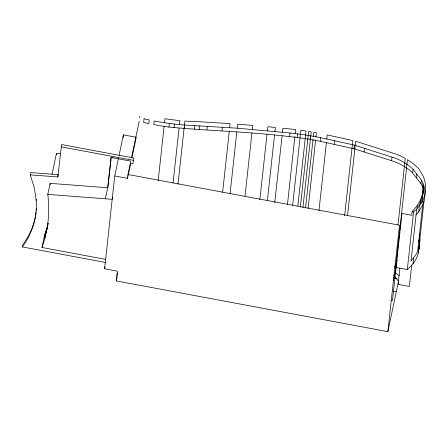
<?xml version="1.0" encoding="UTF-8"?>
<svg xmlns="http://www.w3.org/2000/svg" width="448" height="448" viewBox="0 0 448 448"><rect width="100%" height="100%" fill="white"/><g stroke="black" fill="none" stroke-linecap="round" stroke-linejoin="round"><path stroke-width="0.67" d="M423.382 186.704L423.298 190.042L422.554 193.592L420.554 199.825L417.306 205.587L416.909 209.222C420.454 203.599 423.074 197.07 422.985 190.338C425.488 181.703 417.329 175.577 413.084 169.226L412.255 168.448A52.377 45.847 6.2 0 0 394.318 157.847L354.407 145.113L320.634 137.693A293.994 257.331 6.2 0 0 310.486 135.817M393.137 280.375A369.768 178.136 11.9 0 0 396.071 267.501L407.305 269.595L413.056 263.76A37.873 33.152 6.2 0 0 418.32 253.131C419.261 246.781 420.622 240.173 419.21 233.794M419.07 249.284L419.922 239.658M57.82 176.954L58.302 174.67L30.755 172.586L30.274 174.871L57.82 176.954L61.594 144.542L133.767 158.021L132.888 163.94L130.301 163.458L130.558 161.106L110.992 157.45L107.682 187.757L50.12 183.355L47.796 194.387A483.157 232.764 11.9 0 1 46.693 230.322M111.25 157.231L108.164 185.472L105.358 198.789M395.114 277.043A27.782 24.321 6.2 0 1 398.474 281.338L387.867 331.654L116.346 280.935L117.41 271.169L104.597 268.778L114.744 175.958L118.496 158.15M123.099 137.614L123.402 134.865L136.214 137.262L131.886 157.802M114.744 175.958L127.551 178.349L127.977 174.485L130.301 163.458M158.206 180.488L164.119 126.364M164.5 122.892L164.954 118.726A231.426 202.569 6.2 0 0 179.889 120.596L179.435 124.757M168.958 127.064L169.355 123.435A236.029 206.595 6.2 0 1 154.207 120.954L153.815 124.589A236.029 206.595 6.2 0 0 168.958 127.064C209.104 130.894 249.53 131.656 289.604 136.623A293.994 257.331 6.2 0 1 297.304 137.536A293.871 257.225 6.2 0 1 310.078 139.446A293.994 257.331 6.2 0 1 320.247 141.327L354.01 148.747L393.921 161.476A52.377 45.847 6.2 0 1 411.858 172.082L420.902 183.663L422.694 187.174L422.985 190.338M174.037 127.702L174.434 124.068L169.355 123.435M173.068 183.053L179.06 128.229M177.99 184.178L184.206 127.271M184.358 125.882L184.89 121.027A231.426 202.569 6.2 0 0 199.92 121.755L230.121 123.637L229.667 127.798M184.223 128.682L184.621 125.048L237.406 128.206L290.002 132.994A293.994 257.331 6.2 0 1 297.702 133.902A293.871 257.225 6.2 0 1 310.475 135.811L310.078 139.446M194.438 129.27L194.835 125.642M199.433 129.422L199.83 125.787M206.903 129.836L207.301 126.202M221.962 130.771L222.359 127.137M222.617 192.338L229.292 131.27M230.087 193.581L236.835 131.818M237.216 128.352L237.67 124.186L245.213 124.774L252.756 125.395L252.302 129.556M245.022 196.174L251.922 133.028M259.874 199.595L267.002 134.366M267.378 130.894L267.837 126.728L275.369 127.45L274.915 131.611M267.333 201.006L274.534 135.083M274.786 202.457L282.066 135.834M282.447 132.367L282.901 128.201L290.427 128.985L295.641 129.584L295.187 133.745M289.604 136.623L290.002 132.994M287.454 204.529L294.885 136.522M297.304 137.536L297.702 133.902M292.656 205.206L300.849 130.256L306.04 131.012L297.853 205.962M300.367 207.066L308.633 131.421L311.22 131.852L302.954 207.491M305.536 207.939L313.046 139.238M313.348 136.461L313.802 132.3L316.383 132.765L315.93 136.931M308.118 208.41L315.627 139.703M320.242 141.327L320.634 137.693M318.976 210.571L326.407 142.559M326.788 139.093L327.242 134.926L352.845 140.594L344.652 215.538M334.421 144.29L334.818 140.655M354.01 148.747L354.407 145.113M347.564 215.516L355.673 141.266L393.523 153.289A56.98 49.874 6.2 0 1 405.278 158.39L397.998 225.008M364.067 151.939L364.465 148.31M391.625 160.698L392.022 157.063M387.867 331.654L399.498 225.21L127.977 174.485M399.907 268.234L398.143 284.374L409.371 286.474L411.723 264.986M412.686 172.855L413.084 169.226M417.306 205.587L412.126 211.658L411.734 215.286L401.974 213.466L392.459 300.535L391.194 300.3M416.416 177.755L416.814 174.126M407.305 269.595L413.605 211.932L416.685 209.166L411.006 261.111L415.918 254.699L417.682 251.143L422.738 204.837L424.004 201.107A37.873 33.152 6.2 0 0 423.858 185.55L421.971 202.832M420.902 183.663L421.299 180.029M413.056 263.76L413.683 258.042M416.069 214.805L418.74 211.736L419.356 206.097A37.873 33.152 6.2 0 0 423.136 176.137L419.009 169.092A56.98 49.874 6.2 0 0 407.456 159.678L395.097 272.793A56.98 49.874 6.2 0 1 399.258 275.626M420.162 203.454L420.554 199.825M422.694 187.174L423.091 183.54M422.156 197.226L422.554 193.592M422.906 193.676L423.298 190.042M418.32 253.131L424.004 201.107M418.947 247.414L419.698 243.566M105.504 262.461L22.4 246.938L22.882 244.653A292.813 141.064 11.9 0 0 36.148 212.43M22.4 246.938A292.813 141.064 11.9 0 0 36.176 200.362L36.417 199.22M52.03 174.294L56.454 153.294L60.609 153.614M105.627 259.381L41.994 247.492L44.8 234.175M44.318 236.46L46.228 229.942M41.994 247.492L44.682 238.986L48.098 223.642M47.645 225.781L44.682 238.986M47.919 224.482L48.194 223.188M119.073 155.411L123.402 134.865M112.622 197.26L112.19 199.315L47.796 194.387M104.597 268.778L105.011 266.829M139.574 117.695L139.86 116.346M131.494 157.797L139.177 121.33M127.551 178.349L127.842 176.977M128.134 175.61L130.726 163.285M116.878 276.052L117.561 272.81M116.346 280.935L117.208 276.847M396.071 267.501L396.637 264.802M45.746 232.226L47.012 227.954M422.738 204.837L418.74 211.736M111.154 157.483L113.232 157.64M184.621 125.048L174.434 124.068M412.126 211.658L413.605 211.932M61.113 146.826L133.286 160.306M394.47 278.494L397.006 278.97M392.84 291.133L396.273 291.771M30.274 174.871L34.289 187.723L36.176 200.362M56.454 153.294A483.157 232.764 11.9 0 1 56.605 154.61M393.602 275.598A27.782 24.321 6.2 0 1 394.621 276.55M46.794 228.116A483.157 232.764 11.9 0 1 46.418 229.337M418.779 240.156A37.873 33.152 6.2 0 1 419.3 245.375M36.59 208.382A292.813 141.064 11.9 0 1 36.4 210.409M50.12 183.355A483.157 232.764 11.9 0 1 50.271 184.666M397.258 260.142A369.768 178.136 11.9 0 1 394.537 267.355M144.043 118.782L143.646 122.416L148.803 123.57L149.201 119.935L144.043 118.782"/></g></svg>
